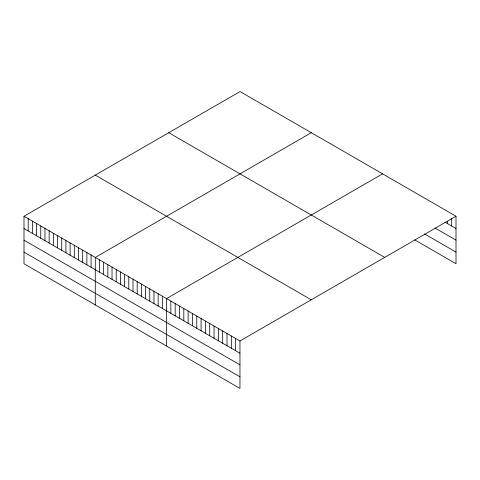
<?xml version="1.0" encoding="UTF-8"?>
<svg xmlns="http://www.w3.org/2000/svg" width="480" height="480" viewBox="0 0 480 480"><rect width="100%" height="100%" fill="white"/><g stroke="black" fill="none" stroke-linecap="round" stroke-linejoin="round"><path stroke-width="0.72" d="M24 216.282L239.958 340.968L239.958 388.446L24 263.766L24 216.282L240.042 91.554L456 216.234L456 263.718L414.66 239.85M311.31 132.696L95.268 257.43L95.268 304.908M382.572 173.844L166.53 298.572L166.53 346.056M239.958 340.968L456 216.234M444.894 222.084L456 228.498M435.024 228.006L456 240.12M424.53 233.928L456 252.096M168.75 132.714L384.708 257.394M95.292 175.122L311.25 299.802M24 228.546L239.958 353.226M24 240.168L239.958 364.848M24 252.144L239.958 376.824M451.68 218.07L451.68 226.002M447.36 221.346L447.36 223.512M235.638 338.472L235.638 350.736M231.318 335.976L231.318 348.24M226.998 333.486L226.998 345.744M222.684 330.99L222.684 343.254M218.364 328.494L218.364 340.758M214.044 326.004L214.044 338.268M209.724 323.508L209.724 335.772M205.404 321.018L205.404 333.276M201.084 318.522L201.084 330.786M196.764 316.026L196.764 328.29M192.45 313.536L192.45 325.8M188.13 311.04L188.13 323.304M183.81 308.55L183.81 320.808M179.49 306.054L179.49 318.318M175.17 303.558L175.17 315.822M170.85 301.068L170.85 313.326M162.342 296.154L162.342 308.418M158.148 293.73L158.148 305.994M153.954 291.312L153.954 303.576M149.766 288.894L149.766 301.152M145.572 286.47L145.572 298.734M141.378 284.052L141.378 296.316M137.19 281.634L137.19 293.892M132.996 279.21L132.996 291.474M128.802 276.792L128.802 289.05M124.608 274.368L124.608 286.632M120.42 271.95L120.42 284.214M116.226 269.532L116.226 281.79M112.032 267.108L112.032 279.372M107.844 264.69L107.844 276.954M103.65 262.266L103.65 274.53M99.456 259.848L99.456 272.112M91.074 255.006L91.074 267.27M86.88 252.588L86.88 264.852M82.692 250.17L82.692 262.428M78.498 247.746L78.498 260.01M74.304 245.328L74.304 257.586M70.116 242.904L70.116 255.168M65.922 240.486L65.922 252.75M61.728 238.068L61.728 250.326M57.534 235.644L57.534 247.908M53.346 233.226L53.346 245.49M49.152 230.802L49.152 243.066M44.958 228.384L44.958 240.648M40.77 225.966L40.77 238.224M36.576 223.542L36.576 235.806M32.382 221.124L32.382 233.388M28.194 218.706L28.194 230.964"/></g></svg>
